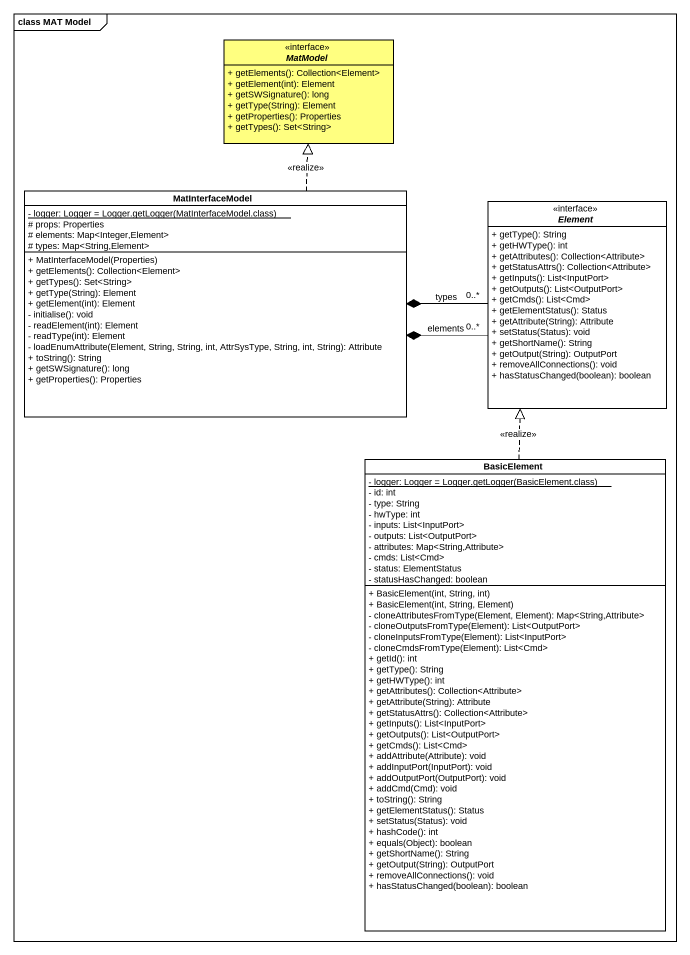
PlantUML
@startuml
mainframe class MAT Model
hide circle
hide empty members
skinparam classAttributeIconSize 0
interface MatModel <<interface>> #FFFF80 {
  + getElements(): Collection<Element>
  + getElement(int): Element
  + getSWSignature(): long
  + getType(String): Element
  + getProperties(): Properties
  + getTypes(): Set<String>
}
class MatInterfaceModel {
  {static} {field} - logger: Logger = Logger.getLogger(MatInterfaceModel.class)
  # props: Properties
  # elements: Map<Integer,Element>
  # types: Map<String,Element>
  + MatInterfaceModel(Properties)
  + getElements(): Collection<Element>
  + getTypes(): Set<String>
  + getType(String): Element
  + getElement(int): Element
  - initialise(): void
  - readElement(int): Element
  - readType(int): Element
  - loadEnumAttribute(Element, String, String, int, AttrSysType, String, int, String): Attribute
  + toString(): String
  + getSWSignature(): long
  + getProperties(): Properties
}
interface Element <<interface>> {
  + getType(): String
  + getHWType(): int
  + getAttributes(): Collection<Attribute>
  + getStatusAttrs(): Collection<Attribute>
  + getInputs(): List<InputPort>
  + getOutputs(): List<OutputPort>
  + getCmds(): List<Cmd>
  + getElementStatus(): Status
  + getAttribute(String): Attribute
  + setStatus(Status): void
  + getShortName(): String
  + getOutput(String): OutputPort
  + removeAllConnections(): void
  + hasStatusChanged(boolean): boolean
}
class BasicElement {
  {static} {field} - logger: Logger = Logger.getLogger(BasicElement.class)
  - id: int
  - type: String
  - hwType: int
  - inputs: List<InputPort>
  - outputs: List<OutputPort>
  - attributes: Map<String,Attribute>
  - cmds: List<Cmd>
  - status: ElementStatus
  - statusHasChanged: boolean
  + BasicElement(int, String, int)
  + BasicElement(int, String, Element)
  - cloneAttributesFromType(Element, Element): Map<String,Attribute>
  - cloneOutputsFromType(Element): List<OutputPort>
  - cloneInputsFromType(Element): List<InputPort>
  - cloneCmdsFromType(Element): List<Cmd>
  + getId(): int
  + getType(): String
  + getHWType(): int
  + getAttributes(): Collection<Attribute>
  + getAttribute(String): Attribute
  + getStatusAttrs(): Collection<Attribute>
  + getInputs(): List<InputPort>
  + getOutputs(): List<OutputPort>
  + getCmds(): List<Cmd>
  + addAttribute(Attribute): void
  + addInputPort(InputPort): void
  + addOutputPort(OutputPort): void
  + addCmd(Cmd): void
  + toString(): String
  + getElementStatus(): Status
  + setStatus(Status): void
  + hashCode(): int
  + equals(Object): boolean
  + getShortName(): String
  + getOutput(String): OutputPort
  + removeAllConnections(): void
  + hasStatusChanged(boolean): boolean
}
MatInterfaceModel .up.|> MatModel : <<realize>>
Element "0..*" -left-* MatInterfaceModel : types
Element "0..*" -left-* MatInterfaceModel : elements
BasicElement .up.|> Element : <<realize>>
@enduml
